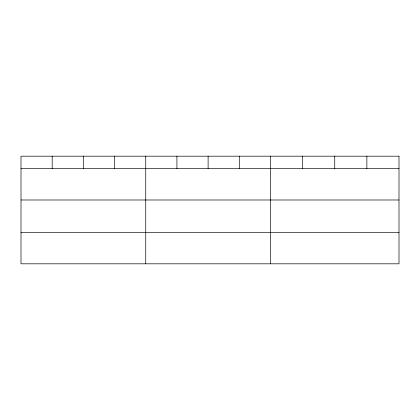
<?xml version="1.0" encoding="UTF-8"?>
<svg xmlns="http://www.w3.org/2000/svg" width="420" height="420" viewBox="0 0 420 420"><rect width="100%" height="100%" fill="white"/><g stroke="black" fill="none" stroke-linecap="round" stroke-linejoin="round"><path stroke-width="0.63" d="M21 168.551L399 168.551M21 199.988L399 199.988M21 232.376L399 232.376M366.87 156.188L366.87 168.551M334.74 156.188L334.74 168.551M302.61 156.188L302.61 168.551M270.48 156.188L270.48 263.812M239.295 156.188L239.295 168.551M208.11 156.188L208.11 168.551M176.925 156.188L176.925 168.551M145.74 156.188L145.74 263.812M114.555 156.188L114.555 168.551M83.37 156.188L83.37 168.551M52.185 156.188L52.185 168.551M399 156.188L21 156.188L21 263.812L399 263.812L399 156.188"/></g></svg>
